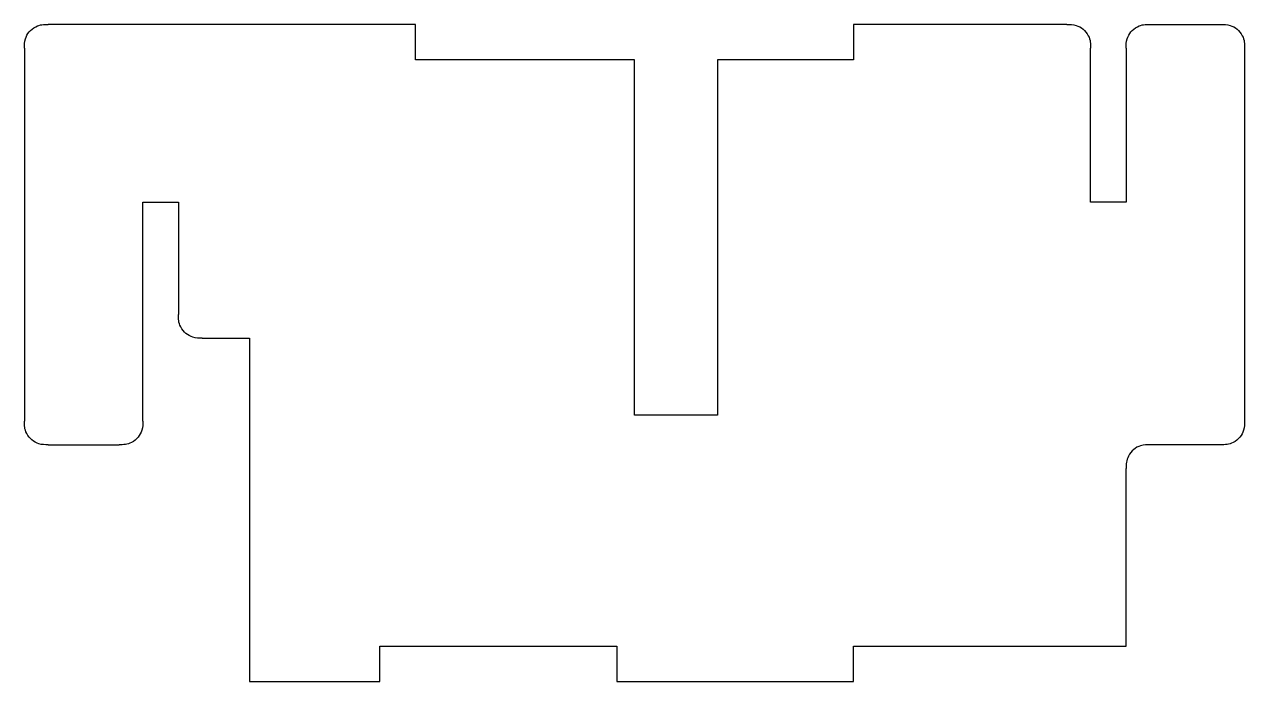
# Model space of a CAD drawing. Header units: millimetres. Extents: x -10 to 93, y 0 to 56.
import ezdxf

# ---------------------------------------------------------------- set-up
doc = ezdxf.new("R2010")
doc.units = ezdxf.units.MM

msp = doc.modelspace()

# ---------------------------------------------------------------- linework, layer by layer
for p, q in [((85, 55.5), (91, 55.5)), ((-10, 53.5), (-10, 22)), ((93, 53.5), (93, 22)), ((-8, 20), (-2, 20)), ((91, 20), (85, 20))]:
    msp.add_line(p, q)
for points in [[(78, 55.5), (60, 55.5), (60, 52.5), (48.5, 52.5), (48.5, 22.5), (41.5, 22.5), (41.5, 52.5), (23, 52.5), (23, 55.5), (-8, 55.5)], [(83, 53.5), (83, 40.5), (80, 40.5), (80, 53.5)], [(0, 22), (0, 40.5), (3, 40.5), (3, 31)], [(5, 29), (9, 29), (9, 0), (20, 0), (20, 3), (40, 3), (40, 0), (60, 0), (60, 3), (83, 3), (83, 18)]]:
    msp.add_lwpolyline(points)
for points in [[(-10, 53.5), (-10, 53.74), (-10, 54), (-9.85, 54.49), (-9.74, 54.69), (-9.46, 55.02), (-9.27, 55.19), (-8.86, 55.4), (-8.68, 55.45), (-8.35, 55.5), (-8.17, 55.5), (-8, 55.5)], [(78, 55.5), (78.24, 55.5), (78.5, 55.5), (78.99, 55.35), (79.19, 55.24), (79.52, 54.96), (79.69, 54.77), (79.9, 54.36), (79.95, 54.18), (80, 53.85), (80, 53.67), (80, 53.5)], [(83, 53.5), (83, 53.74), (83, 54), (83.15, 54.49), (83.26, 54.69), (83.54, 55.02), (83.73, 55.19), (84.14, 55.4), (84.32, 55.45), (84.65, 55.5), (84.83, 55.5), (85, 55.5)], [(91, 55.5), (91.24, 55.5), (91.5, 55.5), (91.99, 55.35), (92.19, 55.24), (92.52, 54.96), (92.69, 54.77), (92.9, 54.36), (92.95, 54.18), (93, 53.85), (93, 53.67), (93, 53.5)], [(5, 29), (4.76, 29), (4.5, 29), (4.01, 29.15), (3.81, 29.26), (3.48, 29.54), (3.31, 29.73), (3.1, 30.14), (3.05, 30.32), (3, 30.65), (3, 30.83), (3, 31)], [(-8, 20), (-8.24, 20), (-8.5, 20), (-8.99, 20.15), (-9.19, 20.26), (-9.52, 20.54), (-9.69, 20.73), (-9.9, 21.14), (-9.95, 21.32), (-10, 21.65), (-10, 21.83), (-10, 22)], [(0, 22), (0, 21.76), (0, 21.5), (-0.15, 21.01), (-0.26, 20.81), (-0.54, 20.48), (-0.73, 20.31), (-1.14, 20.1), (-1.32, 20.05), (-1.65, 20), (-1.83, 20), (-2, 20)], [(93, 22), (93, 21.76), (93, 21.5), (92.85, 21.01), (92.74, 20.81), (92.46, 20.48), (92.27, 20.31), (91.86, 20.1), (91.68, 20.05), (91.35, 20), (91.17, 20), (91, 20)], [(85, 20), (84.76, 20), (84.5, 20), (84.01, 19.85), (83.81, 19.74), (83.48, 19.46), (83.31, 19.27), (83.1, 18.86), (83.05, 18.68), (83, 18.35), (83, 18.17), (83, 18)]]:
    msp.add_open_spline(points, degree=3, knots=[0, 0, 0, 0, 0.0729016, 0.0729016, 0.1284561, 0.1284561, 0.1795688, 0.1795688, 0.2215881, 0.2215881, 0.2719873, 0.2719873, 0.2719873, 0.2719873])

doc.saveas('drawing.dxf')
